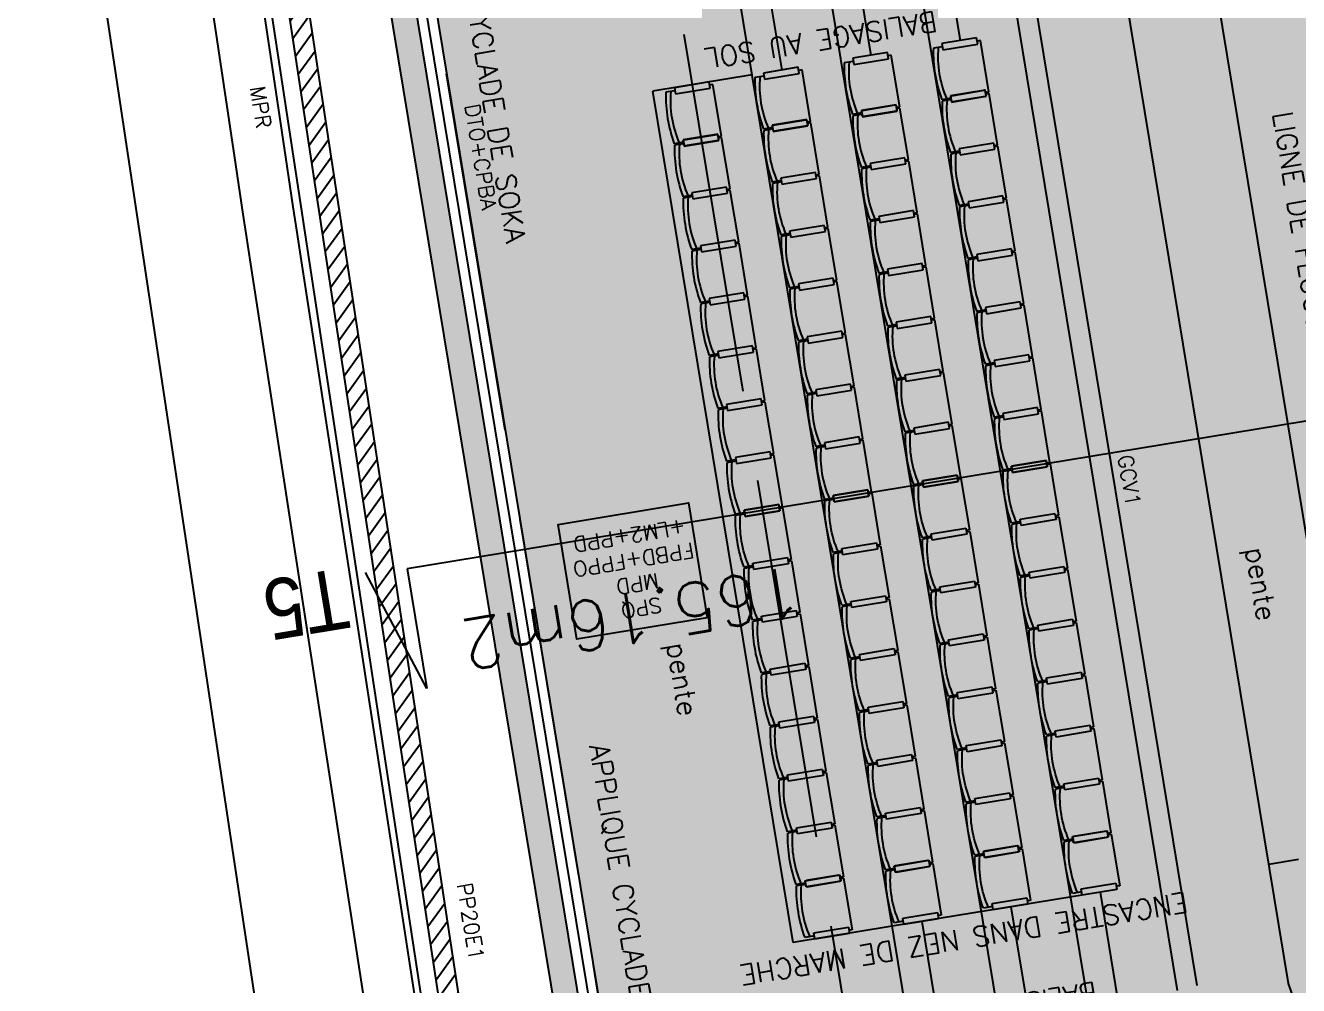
# Model space of a CAD drawing. Header units: millimetres. Extents: x 33240 to 33395, y 51607 to 51720.
# Drawn here: x 33252.84 to 33265.52, y 51642.98 to 51652.54 of the extents above; entities that cross this region are included whole.
import ezdxf
from ezdxf.enums import TextEntityAlignment as Align

# ---------------------------------------------------------------- set-up
doc = ezdxf.new("R2010")
doc.units = ezdxf.units.MM
doc.header["$LTSCALE"] = 0.3
doc.header["$MEASUREMENT"] = 0
doc.linetypes.add('ACAD_ISO02W100', pattern=[15, 12, -3])
doc.layers.get('0').update_dxf_attribs({"linetype": 'CONTINUOUS'})
for name, color, linetype in [('02-MURS-MACONNERIE', 241, 'CONTINUOUS'), ('02-MURS-PORTEUR', 1, 'CONTINUOUS'), ('04-CLOISONS', 2, 'CONTINUOUS'), ('04-PLAFOND-LIMITE', 231, 'CONTINUOUS'), ('07-REVT-SOL', 8, 'CONTINUOUS'), ('07-REVT.PIERRE', 21, 'CONTINUOUS'), ('08-EQUI-MEUBLE', 8, 'CONTINUOUS'), ('10-ANN-HSP', 192, 'CONTINUOUS'), ('10-ANN-REPCOUPE', 1, 'CONTINUOUS'), ('10-ANN-SURF', 62, 'CONTINUOUS'), ('10-ANN-TEXTE', 3, 'CONTINUOUS'), ('11-RES-ELECTRICITE', 71, 'CONTINUOUS'), ('13-VOIE', 31, 'CONTINUOUS'), ('14-HACH-MACONNERIE', 4, 'CONTINUOUS'), ('14-HACH-MURS', 253, 'CONTINUOUS')]:
    doc.layers.add(name, color=color, linetype=linetype)
doc.styles.add('ANN', font='romans.shx')
doc.styles.add('HSP', font='romans.shx')
doc.styles.add('REPCOUP', font='ARIAL.TTF', dxfattribs={"width": 0.85, "height": 0.6})
doc.styles.add('SURF', font='romans.shx', dxfattribs={"height": 0.5})

# ---------------------------------------------------------------- blocks, each defined once
blk = doc.blocks.new('AD')
for p, q in [((28, 38.3), (22, 38.3)), ((22, 38.3), (22, 3.3)), ((28, 3.3), (28, 38.3)), ((22, 3.3), (28, 3.3))]:
    blk.add_line(p, q)
blk = doc.blocks.new('AG')
blk.add_lwpolyline([(-28, 4.3), (-28, 37.3, -0.414214), (-27, 38.3), (-23, 38.3, -0.414214), (-22, 37.3), (-22, 4.3, -0.414214), (-23, 3.3), (-27, 3.3, -0.414214)], format="xyb", close=True)

msp = doc.modelspace()

# ---------------------------------------------------------------- hatches: boundary and pattern name
at = {"layer": '07-REVT-SOL'}
h = msp.add_hatch(dxfattribs=at)
h.set_pattern_fill('CROSS', color=30, style=0)
h.set_pattern_definition([(189.35057367, (57785.36794, 108093.90987), (-0.2060594638, -0.2872968802), [0.125, -0.375]), (279.35057367, (57785.29612, 108093.96139), (0.2872968802, -0.2060594638), [0.125, -0.375])])
h.paths.add_polyline_path([(33262.3949, 51635.5128), (33271.9167, 51637.0807), (33277.7876, 51638.0474), (33274.4256, 51658.4653), (33256.4681, 51655.5084), (33259.4646, 51637.3106), (33262.0294, 51637.7329)])
at = {"layer": '14-HACH-MACONNERIE', "ltscale": 10}
h = msp.add_hatch(dxfattribs=at)
h.set_pattern_fill('ANSI31', color=256, style=0)
h.set_pattern_definition([(234.35057367, (57785.36794, 108093.83487), (0.1015747861, -0.07285302208), [])])
h.paths.add_polyline_path([(33257.6898, 51638.0419), (33257.8567, 51638.2746), (33254.8905, 51657.7823), (33254.6932, 51657.7498)])
at = {"layer": '14-HACH-MURS', "ltscale": 10}
h = msp.add_hatch(color=256, dxfattribs=at)
h.paths.add_polyline_path([(33277.7584, 51638.2252), (33277.9557, 51638.2577), (33278.0662, 51637.5865), (33259.4674, 51634.524), (33255.6179, 51657.9021), (33254.5254, 51657.7222), (33254.3037, 51659.1807), (33254.568, 51659.2382), (33254.7618, 51657.9638), (33262.1964, 51659.188), (33261.9307, 51660.8017), (33262.2244, 51660.8641), (33262.5249, 51659.0394), (33260.6988, 51658.7387), (33260.715, 51658.6401), (33260.5177, 51658.6076), (33260.5014, 51658.7062), (33255.8645, 51657.9427), (33256.1716, 51656.0781), (33256.5482, 51656.1401), (33256.6311, 51655.6366), (33256.2545, 51655.5746), (33259.6491, 51634.9593), (33277.8039, 51637.9487)])
h.paths.add_polyline_path([(33277.7087, 51639.7575), (33277.5114, 51639.725), (33274.4093, 51658.564), (33258.1309, 51655.8835), (33258.048, 51656.387), (33260.8085, 51656.8416), (33260.7646, 51657.1078), (33260.962, 51657.1403), (33261.0058, 51656.8741), (33274.6242, 51659.1165), (33274.6909, 51658.7117), (33274.5904, 51658.6952)], flags=17)
h.paths.add_polyline_path([(33277.7285, 51639.7608), (33280.9304, 51640.288), (33280.8979, 51640.4851), (33277.696, 51639.9579)])

# ---------------------------------------------------------------- linework, layer by layer
at = {"layer": '02-MURS-MACONNERIE'}
for p, q in [((33257.8567, 51638.2746), (33254.8905, 51657.7823)), ((33257.6898, 51638.0419), (33254.6932, 51657.7498))]:
    msp.add_line(p, q, dxfattribs=at)
at = {"layer": '02-MURS-PORTEUR'}
for p, q in [((33255.6179, 51657.9021), (33259.4674, 51634.524)), ((33256.2545, 51655.5746), (33259.6491, 51634.9593))]:
    msp.add_line(p, q, dxfattribs=at)
at = {"layer": '02-MURS-PORTEUR', "color": 4}
for p, q in [((33266.3067, 51643.1462), (33264.5194, 51654.0001)), ((33265.4186, 51643), (33263.6314, 51653.8538)), ((33263.4452, 51642.6751), (33261.658, 51653.5289)), ((33261.954, 51653.5776), (33262.1492, 51652.3919)), ((33264.3156, 51642.9284), (33262.5636, 51653.568)), ((33264.5101, 51642.9781), (33262.7638, 51653.5833)), ((33262.5571, 51642.5288), (33260.7699, 51653.3827)), ((33261.0659, 51653.4314), (33261.2612, 51652.2457)), ((33261.6691, 51642.3826), (33259.8819, 51653.2364)), ((33260.1779, 51653.2852), (33260.3731, 51652.0995)), ((33260.0771, 51652.0508), (33259.0904, 51651.8883)), ((33260.4872, 51643.4058), (33259.0904, 51651.8883)), ((33265.5194, 51644.2344), (33265.2234, 51644.1857)), ((33263.546, 51643.9095), (33261.4739, 51643.5683)), ((33263.7412, 51642.7238), (33263.546, 51643.9095)), ((33262.8532, 51642.5776), (33262.6579, 51643.7633)), ((33261.9651, 51642.4313), (33261.7699, 51643.617)), ((33261.4739, 51643.5683), (33260.4872, 51643.4058)), ((33266.4941, 51639.9376), (33265.4186, 51643))]:
    msp.add_line(p, q, dxfattribs=at)
at = {"layer": '04-CLOISONS'}
for p, q in [((33256.3532, 51655.5908), (33259.3822, 51637.1957)), ((33256.4762, 51655.4591), (33259.4646, 51637.3106))]:
    msp.add_line(p, q, dxfattribs=at)
at = {"layer": '04-PLAFOND-LIMITE', "linetype": 'ACAD_ISO02W100'}
msp.add_line((33261.4502, 51640.0192), (33258.8355, 51655.8982), dxfattribs=at)
msp.add_lwpolyline([(33277.0403, 51642.5863), (33259.0828, 51639.6294), (33256.4681, 51655.5084), (33274.4256, 51658.4653)], close=True, dxfattribs=at)
at = {"layer": '07-REVT.PIERRE'}
msp.add_line((33257.548, 51637.8441), (33254.3037, 51659.1807), dxfattribs=at)
at = {"layer": '08-EQUI-MEUBLE'}
for p, q in [((33261.9734, 51652.3314), (33261.8827, 51652.3164)), ((33262.3516, 51652.3937), (33262.3188, 51652.3883)), ((33262.4361, 51651.8806), (33262.3516, 51652.3937)), ((33261.4636, 51652.2474), (33261.4307, 51652.242)), ((33261.5481, 51651.7343), (33261.4636, 51652.2474)), ((33260.5755, 51652.1012), (33260.5427, 51652.0958)), ((33260.66, 51651.5881), (33260.5755, 51652.1012)), ((33261.0854, 51652.1852), (33260.9947, 51652.1702)), ((33259.6875, 51651.955), (33259.6547, 51651.9496)), ((33259.772, 51651.4419), (33259.6875, 51651.955)), ((33260.1974, 51652.0389), (33260.1066, 51652.024)), ((33259.3093, 51651.8927), (33259.2186, 51651.8778)), ((33262.0579, 51651.8183), (33261.9672, 51651.8034)), ((33262.4033, 51651.8752), (33262.4361, 51651.8806)), ((33262.4384, 51651.8665), (33262.4056, 51651.8611)), ((33262.5229, 51651.3534), (33262.4384, 51651.8665)), ((33261.5152, 51651.7289), (33261.5481, 51651.7343)), ((33261.5504, 51651.7202), (33261.5175, 51651.7148)), ((33261.6349, 51651.2072), (33261.5504, 51651.7202)), ((33262.0602, 51651.8042), (33261.9695, 51651.7893)), ((33260.6272, 51651.5827), (33260.66, 51651.5881)), ((33260.6624, 51651.574), (33260.6295, 51651.5686)), ((33260.7468, 51651.0609), (33260.6624, 51651.574)), ((33261.1699, 51651.6721), (33261.0791, 51651.6571)), ((33261.1722, 51651.658), (33261.0815, 51651.643)), ((33259.7391, 51651.4365), (33259.772, 51651.4419)), ((33260.2818, 51651.5258), (33260.1911, 51651.5109)), ((33260.2842, 51651.5117), (33260.1934, 51651.4968)), ((33259.3938, 51651.3796), (33259.3031, 51651.3647)), ((33259.3961, 51651.3655), (33259.3054, 51651.3506)), ((33259.7743, 51651.4278), (33259.7415, 51651.4224)), ((33259.8588, 51650.9147), (33259.7743, 51651.4278)), ((33262.4901, 51651.348), (33262.5229, 51651.3534)), ((33262.5252, 51651.3393), (33262.4924, 51651.3339)), ((33262.6097, 51650.8262), (33262.5252, 51651.3393)), ((33261.602, 51651.2017), (33261.6349, 51651.2072)), ((33261.6372, 51651.1931), (33261.6044, 51651.1876)), ((33261.7217, 51650.68), (33261.6372, 51651.1931)), ((33262.1447, 51651.2911), (33262.054, 51651.2762)), ((33262.147, 51651.277), (33262.0563, 51651.2621)), ((33260.714, 51651.0555), (33260.7468, 51651.0609)), ((33261.2567, 51651.1449), (33261.166, 51651.1299)), ((33261.259, 51651.1308), (33261.1683, 51651.1158)), ((33260.3686, 51650.9987), (33260.2779, 51650.9837)), ((33260.371, 51650.9846), (33260.2802, 51650.9696)), ((33260.7492, 51651.0468), (33260.7163, 51651.0414)), ((33260.8337, 51650.5337), (33260.7492, 51651.0468)), ((33259.4806, 51650.8524), (33259.3899, 51650.8375)), ((33259.4829, 51650.8383), (33259.3922, 51650.8234)), ((33259.826, 51650.9093), (33259.8588, 51650.9147)), ((33259.8611, 51650.9006), (33259.8283, 51650.8952)), ((33259.9456, 51650.3875), (33259.8611, 51650.9006)), ((33262.5769, 51650.8208), (33262.6097, 51650.8262)), ((33262.6121, 51650.8121), (33262.5792, 51650.8067)), ((33262.6965, 51650.299), (33262.6121, 51650.8121)), ((33261.6888, 51650.6746), (33261.7217, 51650.68)), ((33262.2315, 51650.7639), (33262.1408, 51650.749)), ((33262.2339, 51650.7498), (33262.1431, 51650.7349)), ((33261.3435, 51650.6177), (33261.2528, 51650.6028)), ((33261.3458, 51650.6036), (33261.2551, 51650.5887)), ((33261.724, 51650.6659), (33261.6912, 51650.6605)), ((33261.8085, 51650.1528), (33261.724, 51650.6659)), ((33260.4555, 51650.4715), (33260.3647, 51650.4565)), ((33260.4578, 51650.4574), (33260.367, 51650.4424)), ((33260.8008, 51650.5283), (33260.8337, 51650.5337)), ((33260.836, 51650.5196), (33260.8031, 51650.5142)), ((33260.9205, 51650.0066), (33260.836, 51650.5196)), ((33259.5674, 51650.3252), (33259.4767, 51650.3103)), ((33259.5697, 51650.3111), (33259.479, 51650.2962)), ((33259.9128, 51650.3821), (33259.9456, 51650.3875)), ((33259.9479, 51650.3734), (33259.9151, 51650.368)), ((33260.0324, 51649.8603), (33259.9479, 51650.3734)), ((33262.6637, 51650.2936), (33262.6965, 51650.299)), ((33262.3183, 51650.2367), (33262.2276, 51650.2218)), ((33262.3207, 51650.2226), (33262.2299, 51650.2077)), ((33262.6989, 51650.2849), (33262.666, 51650.2795)), ((33262.7834, 51649.7718), (33262.6989, 51650.2849)), ((33261.4303, 51650.0905), (33261.3396, 51650.0756)), ((33261.4326, 51650.0764), (33261.3419, 51650.0615)), ((33261.7757, 51650.1474), (33261.8085, 51650.1528)), ((33261.8108, 51650.1387), (33261.778, 51650.1333)), ((33261.8953, 51649.6256), (33261.8108, 51650.1387)), ((33260.5423, 51649.9443), (33260.4515, 51649.9293)), ((33260.5446, 51649.9302), (33260.4539, 51649.9152)), ((33260.8876, 51650.0011), (33260.9205, 51650.0066)), ((33260.9228, 51649.9925), (33260.8899, 51649.987)), ((33261.0073, 51649.4794), (33260.9228, 51649.9925)), ((33259.6542, 51649.7981), (33259.5635, 51649.7831)), ((33259.6565, 51649.784), (33259.5658, 51649.769)), ((33259.9996, 51649.8549), (33260.0324, 51649.8603)), ((33260.0347, 51649.8462), (33260.0019, 51649.8408)), ((33260.1192, 51649.3331), (33260.0347, 51649.8462)), ((33262.4052, 51649.7095), (33262.3144, 51649.6946)), ((33262.4075, 51649.6955), (33262.3167, 51649.6805)), ((33262.7505, 51649.7664), (33262.7834, 51649.7718)), ((33262.7857, 51649.7577), (33262.7528, 51649.7523)), ((33262.8702, 51649.2446), (33262.7857, 51649.7577)), ((33261.5171, 51649.5633), (33261.4264, 51649.5484)), ((33261.5194, 51649.5492), (33261.4287, 51649.5343)), ((33261.8625, 51649.6202), (33261.8953, 51649.6256)), ((33261.8976, 51649.6115), (33261.8648, 51649.6061)), ((33261.9821, 51649.0984), (33261.8976, 51649.6115)), ((33260.6291, 51649.4171), (33260.5383, 51649.4022)), ((33260.9744, 51649.474), (33261.0073, 51649.4794)), ((33261.0096, 51649.4653), (33260.9767, 51649.4599)), ((33261.0941, 51648.9522), (33261.0096, 51649.4653)), ((33260.0864, 51649.3277), (33260.1192, 51649.3331)), ((33260.1215, 51649.319), (33260.0887, 51649.3136)), ((33260.206, 51648.806), (33260.1215, 51649.319)), ((33260.6314, 51649.403), (33260.5407, 51649.3881)), ((33259.741, 51649.2709), (33259.6503, 51649.2559)), ((33259.7433, 51649.2568), (33259.6526, 51649.2418)), ((33262.492, 51649.1824), (33262.4012, 51649.1674)), ((33262.4943, 51649.1683), (33262.4036, 51649.1533)), ((33262.8373, 51649.2392), (33262.8702, 51649.2446)), ((33262.8725, 51649.2305), (33262.8396, 51649.2251)), ((33262.957, 51648.7174), (33262.8725, 51649.2305)), ((33261.6039, 51649.0361), (33261.5132, 51649.0212)), ((33261.9493, 51649.093), (33261.9821, 51649.0984)), ((33261.9844, 51649.0843), (33261.9516, 51649.0789)), ((33262.0689, 51648.5712), (33261.9844, 51649.0843)), ((33261.0612, 51648.9468), (33261.0941, 51648.9522)), ((33261.0964, 51648.9381), (33261.0635, 51648.9327)), ((33261.1809, 51648.425), (33261.0964, 51648.9381)), ((33261.6062, 51649.022), (33261.5155, 51649.0071)), ((33260.1732, 51648.8005), (33260.206, 51648.806)), ((33260.2084, 51648.7919), (33260.1755, 51648.7864)), ((33260.2928, 51648.2788), (33260.2084, 51648.7919)), ((33260.7159, 51648.8899), (33260.6251, 51648.875)), ((33260.7182, 51648.8758), (33260.6275, 51648.8609)), ((33259.8278, 51648.7437), (33259.7371, 51648.7287)), ((33259.8302, 51648.7296), (33259.7394, 51648.7146)), ((33262.5788, 51648.6552), (33262.488, 51648.6402)), ((33262.9241, 51648.712), (33262.957, 51648.7174)), ((33262.9593, 51648.7034), (33262.9264, 51648.6979)), ((33263.0438, 51648.1903), (33262.9593, 51648.7034)), ((33262.0361, 51648.5658), (33262.0689, 51648.5712)), ((33262.0712, 51648.5571), (33262.0384, 51648.5517)), ((33262.1557, 51648.044), (33262.0712, 51648.5571)), ((33262.5811, 51648.6411), (33262.4904, 51648.6261)), ((33261.148, 51648.4196), (33261.1809, 51648.425)), ((33261.1832, 51648.4109), (33261.1504, 51648.4055)), ((33261.2677, 51647.8978), (33261.1832, 51648.4109)), ((33261.6907, 51648.5089), (33261.6, 51648.494)), ((33261.693, 51648.4949), (33261.6023, 51648.4799)), ((33260.26, 51648.2734), (33260.2928, 51648.2788)), ((33260.2952, 51648.2647), (33260.2623, 51648.2593)), ((33260.3797, 51647.7516), (33260.2952, 51648.2647)), ((33260.8027, 51648.3627), (33260.712, 51648.3478)), ((33260.805, 51648.3486), (33260.7143, 51648.3337)), ((33259.9146, 51648.2165), (33259.8239, 51648.2016)), ((33259.917, 51648.2024), (33259.8262, 51648.1875)), ((33263.0109, 51648.1849), (33263.0438, 51648.1903)), ((33263.0132, 51648.1708), (33263.0461, 51648.1762)), ((33263.0461, 51648.1762), (33263.1306, 51647.6631)), ((33262.1229, 51648.0386), (33262.1557, 51648.044)), ((33262.1252, 51648.0245), (33262.1581, 51648.0299)), ((33262.1581, 51648.0299), (33262.2425, 51647.5168)), ((33262.6656, 51648.128), (33262.5748, 51648.113)), ((33262.6679, 51648.1139), (33262.5772, 51648.099)), ((33261.2348, 51647.8924), (33261.2677, 51647.8978)), ((33261.2372, 51647.8783), (33261.27, 51647.8837)), ((33261.27, 51647.8837), (33261.3545, 51647.3706)), ((33261.7775, 51647.9818), (33261.6868, 51647.9668)), ((33261.7799, 51647.9677), (33261.6891, 51647.9527)), ((33260.8895, 51647.8355), (33260.7988, 51647.8206)), ((33260.8918, 51647.8214), (33260.8011, 51647.8065)), ((33260.0015, 51647.6893), (33259.9107, 51647.6744)), ((33260.0038, 51647.6752), (33259.913, 51647.6603)), ((33260.3468, 51647.7462), (33260.3797, 51647.7516)), ((33260.3491, 51647.7321), (33260.382, 51647.7375)), ((33260.382, 51647.7375), (33260.4665, 51647.2244)), ((33263.1306, 51647.6631), (33263.0977, 51647.6577)), ((33263.1001, 51647.6436), (33263.1329, 51647.649)), ((33263.1329, 51647.649), (33263.2174, 51647.1359)), ((33262.2425, 51647.5168), (33262.2097, 51647.5114)), ((33262.212, 51647.4973), (33262.2449, 51647.5028)), ((33262.2449, 51647.5028), (33262.3294, 51646.9897)), ((33262.7524, 51647.6008), (33262.6617, 51647.5859)), ((33262.7547, 51647.5867), (33262.664, 51647.5718)), ((33261.8643, 51647.4546), (33261.7736, 51647.4396)), ((33261.8667, 51647.4405), (33261.7759, 51647.4255)), ((33260.9763, 51647.3083), (33260.8856, 51647.2934)), ((33260.9786, 51647.2943), (33260.8879, 51647.2793)), ((33261.3545, 51647.3706), (33261.3217, 51647.3652)), ((33261.324, 51647.3511), (33261.3568, 51647.3565)), ((33261.3568, 51647.3565), (33261.4413, 51646.8434)), ((33260.0883, 51647.1621), (33259.9975, 51647.1472)), ((33260.0906, 51647.148), (33259.9998, 51647.1331)), ((33260.4665, 51647.2244), (33260.4336, 51647.219)), ((33260.4359, 51647.2049), (33260.4688, 51647.2103)), ((33260.4688, 51647.2103), (33260.5533, 51646.6972)), ((33263.2174, 51647.1359), (33263.1845, 51647.1305)), ((33263.1869, 51647.1164), (33263.2197, 51647.1218)), ((33263.2197, 51647.1218), (33263.3042, 51646.6087)), ((33262.8392, 51647.0736), (33262.7485, 51647.0587)), ((33262.8415, 51647.0595), (33262.7508, 51647.0446)), ((33261.9512, 51646.9274), (33261.8604, 51646.9124)), ((33261.9535, 51646.9133), (33261.8627, 51646.8984)), ((33262.3294, 51646.9897), (33262.2965, 51646.9843)), ((33262.2988, 51646.9702), (33262.3317, 51646.9756)), ((33262.3317, 51646.9756), (33262.4162, 51646.4625)), ((33261.0631, 51646.7812), (33260.9724, 51646.7662)), ((33261.0654, 51646.7671), (33260.9747, 51646.7521)), ((33261.4413, 51646.8434), (33261.4085, 51646.838)), ((33261.4108, 51646.8239), (33261.4436, 51646.8293)), ((33261.4436, 51646.8293), (33261.5281, 51646.3162)), ((33260.1751, 51646.6349), (33260.0843, 51646.62)), ((33260.1774, 51646.6208), (33260.0867, 51646.6059)), ((33260.5533, 51646.6972), (33260.5204, 51646.6918)), ((33260.5227, 51646.6777), (33260.5556, 51646.6831)), ((33260.5556, 51646.6831), (33260.6401, 51646.17)), ((33262.926, 51646.5464), (33262.8353, 51646.5315)), ((33262.9283, 51646.5323), (33262.8376, 51646.5174)), ((33263.3042, 51646.6087), (33263.2713, 51646.6033)), ((33263.2737, 51646.5892), (33263.3065, 51646.5946)), ((33263.3065, 51646.5946), (33263.391, 51646.0815)), ((33262.038, 51646.4002), (33261.9472, 51646.3853)), ((33262.0403, 51646.3861), (33261.9495, 51646.3712)), ((33262.4162, 51646.4625), (33262.3833, 51646.4571)), ((33262.3856, 51646.443), (33262.4185, 51646.4484)), ((33262.4185, 51646.4484), (33262.503, 51645.9353)), ((33261.1499, 51646.254), (33261.0592, 51646.239)), ((33261.1522, 51646.2399), (33261.0615, 51646.2249)), ((33261.5281, 51646.3162), (33261.4953, 51646.3108)), ((33261.4976, 51646.2967), (33261.5304, 51646.3022)), ((33261.5304, 51646.3022), (33261.6149, 51645.7891)), ((33260.2619, 51646.1077), (33260.1711, 51646.0928)), ((33260.6401, 51646.17), (33260.6072, 51646.1646)), ((33260.6095, 51646.1505), (33260.6424, 51646.1559)), ((33260.6424, 51646.1559), (33260.7269, 51645.6428)), ((33260.2642, 51646.0937), (33260.1735, 51646.0787)), ((33263.0128, 51646.0192), (33262.9221, 51646.0043)), ((33263.0151, 51646.0051), (33262.9244, 51645.9902)), ((33263.391, 51646.0815), (33263.3582, 51646.0761)), ((33263.3605, 51646.062), (33263.3933, 51646.0674)), ((33263.3933, 51646.0674), (33263.4778, 51645.5543)), ((33262.1248, 51645.873), (33262.034, 51645.8581)), ((33262.1271, 51645.8589), (33262.0364, 51645.844)), ((33262.503, 51645.9353), (33262.4701, 51645.9299)), ((33262.4724, 51645.9158), (33262.5053, 51645.9212)), ((33262.5053, 51645.9212), (33262.5898, 51645.4081)), ((33261.6149, 51645.7891), (33261.5821, 51645.7837)), ((33261.5844, 51645.7696), (33261.6172, 51645.775)), ((33261.6172, 51645.775), (33261.7017, 51645.2619)), ((33260.7269, 51645.6428), (33260.694, 51645.6374)), ((33260.6964, 51645.6233), (33260.7292, 51645.6287)), ((33260.7292, 51645.6287), (33260.8137, 51645.1156)), ((33261.2367, 51645.7268), (33261.146, 51645.7118)), ((33261.239, 51645.7127), (33261.1483, 51645.6978)), ((33260.3487, 51645.5806), (33260.258, 51645.5656)), ((33260.351, 51645.5665), (33260.2603, 51645.5515)), ((33263.0996, 51645.4921), (33263.0089, 51645.4771)), ((33263.1019, 51645.478), (33263.0112, 51645.463)), ((33263.4778, 51645.5543), (33263.445, 51645.5489)), ((33263.4473, 51645.5348), (33263.4801, 51645.5402)), ((33263.4801, 51645.5402), (33263.5646, 51645.0271)), ((33262.5898, 51645.4081), (33262.5569, 51645.4027)), ((33262.5592, 51645.3886), (33262.5921, 51645.394)), ((33262.5921, 51645.394), (33262.6766, 51644.8809)), ((33261.7017, 51645.2619), (33261.6689, 51645.2565)), ((33261.6712, 51645.2424), (33261.7041, 51645.2478)), ((33261.7041, 51645.2478), (33261.7885, 51644.7347)), ((33262.2116, 51645.3458), (33262.1208, 51645.3309)), ((33262.2139, 51645.3317), (33262.1232, 51645.3168)), ((33260.8137, 51645.1156), (33260.7808, 51645.1102)), ((33260.7832, 51645.0961), (33260.816, 51645.1016)), ((33260.816, 51645.1016), (33260.9005, 51644.5885)), ((33261.3235, 51645.1996), (33261.2328, 51645.1847)), ((33261.3259, 51645.1855), (33261.2351, 51645.1706)), ((33260.4355, 51645.0534), (33260.3448, 51645.0384)), ((33260.4378, 51645.0393), (33260.3471, 51645.0243)), ((33263.5646, 51645.0271), (33263.5318, 51645.0217)), ((33263.5341, 51645.0076), (33263.5669, 51645.013)), ((33263.5669, 51645.013), (33263.6514, 51644.5)), ((33262.6766, 51644.8809), (33262.6437, 51644.8755)), ((33262.6461, 51644.8614), (33262.6789, 51644.8668)), ((33262.6789, 51644.8668), (33262.7634, 51644.3537)), ((33263.1864, 51644.9649), (33263.0957, 51644.9499)), ((33263.1887, 51644.9508), (33263.098, 51644.9358)), ((33261.7885, 51644.7347), (33261.7557, 51644.7293)), ((33261.758, 51644.7152), (33261.7909, 51644.7206)), ((33261.7909, 51644.7206), (33261.8753, 51644.2075)), ((33262.2984, 51644.8186), (33262.2077, 51644.8037)), ((33262.3007, 51644.8045), (33262.21, 51644.7896)), ((33260.9005, 51644.5885), (33260.8676, 51644.5831)), ((33261.4103, 51644.6724), (33261.3196, 51644.6575)), ((33261.4127, 51644.6583), (33261.3219, 51644.6434)), ((33260.5223, 51644.5262), (33260.4316, 51644.5112)), ((33260.5246, 51644.5121), (33260.4339, 51644.4972)), ((33260.87, 51644.569), (33260.9028, 51644.5744)), ((33260.9028, 51644.5744), (33260.9873, 51644.0613)), ((33263.6514, 51644.5), (33263.6186, 51644.4945)), ((33263.6209, 51644.4805), (33263.6538, 51644.4859)), ((33263.6538, 51644.4859), (33263.7382, 51643.9728)), ((33262.7634, 51644.3537), (33262.7305, 51644.3483)), ((33262.7329, 51644.3342), (33262.7657, 51644.3396)), ((33262.7657, 51644.3396), (33262.8502, 51643.8265)), ((33263.2732, 51644.4377), (33263.1825, 51644.4227)), ((33263.2756, 51644.4236), (33263.1848, 51644.4086)), ((33261.8753, 51644.2075), (33261.8425, 51644.2021)), ((33262.3852, 51644.2915), (33262.2945, 51644.2765)), ((33262.3875, 51644.2774), (33262.2968, 51644.2624)), ((33261.4971, 51644.1452), (33261.4064, 51644.1303)), ((33261.4995, 51644.1311), (33261.4087, 51644.1162)), ((33261.8448, 51644.188), (33261.8777, 51644.1934)), ((33261.8777, 51644.1934), (33261.9622, 51643.6803)), ((33260.6091, 51643.999), (33260.5184, 51643.9841)), ((33260.6114, 51643.9849), (33260.5207, 51643.97)), ((33260.9873, 51644.0613), (33260.9545, 51644.0559)), ((33260.9568, 51644.0418), (33260.9896, 51644.0472)), ((33260.9896, 51644.0472), (33261.0741, 51643.5341)), ((33263.7382, 51643.9728), (33263.7054, 51643.9674)), ((33262.8502, 51643.8265), (33262.8173, 51643.8211)), ((33263.36, 51643.9105), (33263.2693, 51643.8956)), ((33262.472, 51643.7643), (33262.3813, 51643.7493)), ((33261.584, 51643.618), (33261.4932, 51643.6031)), ((33261.9622, 51643.6803), (33261.9293, 51643.6749)), ((33260.6959, 51643.4718), (33260.6052, 51643.4569)), ((33261.0741, 51643.5341), (33261.0413, 51643.5287))]:
    msp.add_line(p, q, dxfattribs=at)
for centre, major_axis, start_param, end_param in [((33262.9117, 51652.2224), (-0.166, 1.0081), 1.3134726, 1.82812), ((33263.1583, 51652.263), (-0.2154, 1.3081), 1.3734008, 1.7681919), ((33262.2703, 51652.1168), (-0.2154, 1.3081), 1.3734008, 1.7681919), ((33262.0236, 51652.0761), (-0.166, 1.0081), 1.3134726, 1.82812), ((33261.3823, 51651.9705), (-0.2154, 1.3081), 1.3734008, 1.7681919), ((33261.1356, 51651.9299), (-0.166, 1.0081), 1.3134726, 1.82812), ((33260.4942, 51651.8243), (-0.2154, 1.3081), 1.3734008, 1.7681919), ((33260.2475, 51651.7837), (-0.166, 1.0081), 1.3134726, 1.82812), ((33263.2451, 51651.7358), (-0.2154, 1.3081), 1.3734008, 1.7681919), ((33262.9985, 51651.6952), (-0.166, 1.0081), 1.3134726, 1.82812), ((33262.3571, 51651.5896), (-0.2154, 1.3081), 1.3734008, 1.7681919), ((33262.1104, 51651.549), (-0.166, 1.0081), 1.3134726, 1.82812), ((33261.4691, 51651.4434), (-0.2154, 1.3081), 1.3734008, 1.7681919), ((33261.2224, 51651.4027), (-0.166, 1.0081), 1.3134726, 1.82812), ((33260.581, 51651.2971), (-0.2154, 1.3081), 1.3734008, 1.7681919), ((33260.3343, 51651.2565), (-0.166, 1.0081), 1.3134726, 1.82812), ((33263.332, 51651.2086), (-0.2154, 1.3081), 1.3734008, 1.7681919), ((33263.0853, 51651.168), (-0.166, 1.0081), 1.3134726, 1.82812), ((33262.4439, 51651.0624), (-0.2154, 1.3081), 1.3734008, 1.7681919), ((33262.1972, 51651.0218), (-0.166, 1.0081), 1.3134726, 1.82812), ((33261.5559, 51650.9162), (-0.2154, 1.3081), 1.3734008, 1.7681919), ((33261.3092, 51650.8755), (-0.166, 1.0081), 1.3134726, 1.82812), ((33260.6678, 51650.7699), (-0.2154, 1.3081), 1.3734008, 1.7681919), ((33260.4212, 51650.7293), (-0.166, 1.0081), 1.3134726, 1.82812), ((33263.4188, 51650.6814), (-0.2154, 1.3081), 1.3734008, 1.7681919), ((33263.1721, 51650.6408), (-0.166, 1.0081), 1.3134726, 1.82812), ((33262.5307, 51650.5352), (-0.2154, 1.3081), 1.3734008, 1.7681919), ((33262.284, 51650.4946), (-0.166, 1.0081), 1.3134726, 1.82812), ((33261.6427, 51650.389), (-0.2154, 1.3081), 1.3734008, 1.7681919), ((33261.396, 51650.3484), (-0.166, 1.0081), 1.3134726, 1.82812), ((33260.7546, 51650.2428), (-0.2154, 1.3081), 1.3734008, 1.7681919), ((33260.508, 51650.2021), (-0.166, 1.0081), 1.3134726, 1.82812), ((33263.5056, 51650.1542), (-0.2154, 1.3081), 1.3734008, 1.7681919), ((33263.2589, 51650.1136), (-0.166, 1.0081), 1.3134726, 1.82812), ((33262.6175, 51650.008), (-0.2154, 1.3081), 1.3734008, 1.7681919), ((33262.3708, 51649.9674), (-0.166, 1.0081), 1.3134726, 1.82812), ((33261.7295, 51649.8618), (-0.2154, 1.3081), 1.3734008, 1.7681919), ((33261.4828, 51649.8212), (-0.166, 1.0081), 1.3134726, 1.82812), ((33260.8414, 51649.7156), (-0.2154, 1.3081), 1.3734008, 1.7681919), ((33260.5948, 51649.6749), (-0.166, 1.0081), 1.3134726, 1.82812), ((33263.5924, 51649.6271), (-0.2154, 1.3081), 1.3734008, 1.7681919), ((33263.3457, 51649.5864), (-0.166, 1.0081), 1.3134726, 1.82812), ((33262.7043, 51649.4808), (-0.2154, 1.3081), 1.3734008, 1.7681919), ((33262.4577, 51649.4402), (-0.166, 1.0081), 1.3134726, 1.82812), ((33261.8163, 51649.3346), (-0.2154, 1.3081), 1.3734008, 1.7681919), ((33261.5696, 51649.294), (-0.166, 1.0081), 1.3134726, 1.82812), ((33260.9283, 51649.1884), (-0.2154, 1.3081), 1.3734008, 1.7681919), ((33260.6816, 51649.1478), (-0.166, 1.0081), 1.3134726, 1.82812), ((33263.6792, 51649.0999), (-0.2154, 1.3081), 1.3734008, 1.7681919), ((33263.4325, 51649.0593), (-0.166, 1.0081), 1.3134726, 1.82812), ((33262.7911, 51648.9536), (-0.2154, 1.3081), 1.3734008, 1.7681919), ((33262.5445, 51648.913), (-0.166, 1.0081), 1.3134726, 1.82812), ((33261.9031, 51648.8074), (-0.2154, 1.3081), 1.3734008, 1.7681919), ((33261.6564, 51648.7668), (-0.166, 1.0081), 1.3134726, 1.82812), ((33261.0151, 51648.6612), (-0.2154, 1.3081), 1.3734008, 1.7681919), ((33260.7684, 51648.6206), (-0.166, 1.0081), 1.3134726, 1.82812), ((33263.766, 51648.5727), (-0.2154, 1.3081), 1.3734008, 1.7681919), ((33263.5193, 51648.5321), (-0.166, 1.0081), 1.3134726, 1.82812), ((33262.878, 51648.4265), (-0.2154, 1.3081), 1.3734008, 1.7681919), ((33262.6313, 51648.3858), (-0.166, 1.0081), 1.3134726, 1.82812), ((33261.9899, 51648.2802), (-0.2154, 1.3081), 1.3734008, 1.7681919), ((33261.7432, 51648.2396), (-0.166, 1.0081), 1.3134726, 1.82812), ((33261.1019, 51648.134), (-0.2154, 1.3081), 1.3734008, 1.7681919), ((33260.8552, 51648.0934), (-0.166, 1.0081), 1.3134726, 1.82812)]:
    msp.add_ellipse(centre, major_axis=major_axis, ratio=0.9615385, start_param=start_param, end_param=end_param, dxfattribs=at)
at = {"layer": '08-EQUI-MEUBLE', "extrusion": (0, 0, -1)}
for centre, major_axis, start_param, end_param in [((33263.8528, 51648.0455), (0.2154, -1.3081), 1.3734008, 1.7681919), ((33263.6061, 51648.0049), (0.166, -1.0081), 1.3134726, 1.82812), ((33262.9648, 51647.8993), (0.2154, -1.3081), 1.3734008, 1.7681919), ((33262.7181, 51647.8587), (0.166, -1.0081), 1.3134726, 1.82812), ((33262.0767, 51647.753), (0.2154, -1.3081), 1.3734008, 1.7681919), ((33261.83, 51647.7124), (0.166, -1.0081), 1.3134726, 1.82812), ((33261.1887, 51647.6068), (0.2154, -1.3081), 1.3734008, 1.7681919), ((33260.942, 51647.5662), (0.166, -1.0081), 1.3134726, 1.82812), ((33263.9396, 51647.5183), (0.2154, -1.3081), 1.3734008, 1.7681919), ((33263.6929, 51647.4777), (0.166, -1.0081), 1.3134726, 1.82812), ((33263.0516, 51647.3721), (0.2154, -1.3081), 1.3734008, 1.7681919), ((33262.8049, 51647.3315), (0.166, -1.0081), 1.3134726, 1.82812), ((33262.1635, 51647.2259), (0.2154, -1.3081), 1.3734008, 1.7681919), ((33261.9168, 51647.1852), (0.166, -1.0081), 1.3134726, 1.82812), ((33261.2755, 51647.0796), (0.2154, -1.3081), 1.3734008, 1.7681919), ((33261.0288, 51647.039), (0.166, -1.0081), 1.3134726, 1.82812), ((33264.0264, 51646.9911), (0.2154, -1.3081), 1.3734008, 1.7681919), ((33263.7797, 51646.9505), (0.166, -1.0081), 1.3134726, 1.82812), ((33263.1384, 51646.8449), (0.2154, -1.3081), 1.3734008, 1.7681919), ((33262.8917, 51646.8043), (0.166, -1.0081), 1.3134726, 1.82812), ((33262.2503, 51646.6987), (0.2154, -1.3081), 1.3734008, 1.7681919), ((33262.0037, 51646.6581), (0.166, -1.0081), 1.3134726, 1.82812), ((33261.3623, 51646.5524), (0.2154, -1.3081), 1.3734008, 1.7681919), ((33261.1156, 51646.5118), (0.166, -1.0081), 1.3134726, 1.82812), ((33264.1132, 51646.4639), (0.2154, -1.3081), 1.3734008, 1.7681919), ((33263.8665, 51646.4233), (0.166, -1.0081), 1.3134726, 1.82812), ((33263.2252, 51646.3177), (0.2154, -1.3081), 1.3734008, 1.7681919), ((33262.9785, 51646.2771), (0.166, -1.0081), 1.3134726, 1.82812), ((33262.3371, 51646.1715), (0.2154, -1.3081), 1.3734008, 1.7681919), ((33262.0905, 51646.1309), (0.166, -1.0081), 1.3134726, 1.82812), ((33261.4491, 51646.0253), (0.2154, -1.3081), 1.3734008, 1.7681919), ((33261.2024, 51645.9846), (0.166, -1.0081), 1.3134726, 1.82812), ((33264.2, 51645.9368), (0.2154, -1.3081), 1.3734008, 1.7681919), ((33263.9534, 51645.8961), (0.166, -1.0081), 1.3134726, 1.82812), ((33263.312, 51645.7905), (0.2154, -1.3081), 1.3734008, 1.7681919), ((33263.0653, 51645.7499), (0.166, -1.0081), 1.3134726, 1.82812), ((33262.4239, 51645.6443), (0.2154, -1.3081), 1.3734008, 1.7681919), ((33262.1773, 51645.6037), (0.166, -1.0081), 1.3134726, 1.82812), ((33261.5359, 51645.4981), (0.2154, -1.3081), 1.3734008, 1.7681919), ((33261.2892, 51645.4575), (0.166, -1.0081), 1.3134726, 1.82812), ((33264.2868, 51645.4096), (0.2154, -1.3081), 1.3734008, 1.7681919), ((33264.0402, 51645.3689), (0.166, -1.0081), 1.3134726, 1.82812), ((33263.3988, 51645.2633), (0.2154, -1.3081), 1.3734008, 1.7681919), ((33263.1521, 51645.2227), (0.166, -1.0081), 1.3134726, 1.82812), ((33262.5108, 51645.1171), (0.2154, -1.3081), 1.3734008, 1.7681919), ((33262.2641, 51645.0765), (0.166, -1.0081), 1.3134726, 1.82812), ((33261.6227, 51644.9709), (0.2154, -1.3081), 1.3734008, 1.7681919), ((33261.376, 51644.9303), (0.166, -1.0081), 1.3134726, 1.82812), ((33264.3736, 51644.8824), (0.2154, -1.3081), 1.3734008, 1.7681919), ((33264.127, 51644.8418), (0.166, -1.0081), 1.3134726, 1.82812), ((33263.4856, 51644.7362), (0.2154, -1.3081), 1.3734008, 1.7681919), ((33263.2389, 51644.6955), (0.166, -1.0081), 1.3134726, 1.82812), ((33262.5976, 51644.5899), (0.2154, -1.3081), 1.3734008, 1.7681919), ((33262.3509, 51644.5493), (0.166, -1.0081), 1.3134726, 1.82812), ((33261.7095, 51644.4437), (0.2154, -1.3081), 1.3734008, 1.7681919), ((33261.4628, 51644.4031), (0.166, -1.0081), 1.3134726, 1.82812), ((33264.4605, 51644.3552), (0.2154, -1.3081), 1.3734008, 1.7681919), ((33264.2138, 51644.3146), (0.166, -1.0081), 1.3134726, 1.82812), ((33263.5724, 51644.209), (0.2154, -1.3081), 1.3734008, 1.7681919), ((33263.3257, 51644.1683), (0.166, -1.0081), 1.3134726, 1.82812), ((33262.6844, 51644.0627), (0.2154, -1.3081), 1.3734008, 1.7681919), ((33262.4377, 51644.0221), (0.166, -1.0081), 1.3134726, 1.82812), ((33261.7963, 51643.9165), (0.2154, -1.3081), 1.3734008, 1.7681919), ((33261.5497, 51643.8759), (0.166, -1.0081), 1.3134726, 1.82812)]:
    msp.add_ellipse(centre, major_axis=major_axis, ratio=0.9615385, start_param=start_param, end_param=end_param, dxfattribs=at)
at = {"layer": '10-ANN-REPCOUPE'}
for p, q in [((33298.339, 51653.9948), (33256.6416, 51647.1288)), ((33256.6416, 51647.1288), (33256.8376, 51645.9385)), ((33256.8376, 51645.9385), (33256.229, 51647.093))]:
    msp.add_line(p, q, dxfattribs=at)
at = {"layer": '10-ANN-TEXTE'}
msp.add_lwpolyline([(33259.6314, 51646.6418), (33258.3339, 51646.4281), (33258.1455, 51647.5721), (33259.443, 51647.7858)], close=True, dxfattribs=at)
at = {"layer": '13-VOIE'}
msp.add_lwpolyline([(33255.6993, 51639.047), (33252.849, 51658.0058, -0.0726388), (33252.8555, 51658.2807, -0.0359228), (33252.942, 51658.66, -0.0804618), (33253.0359, 51658.8574, -0.1111076), (33253.2921, 51659.0848, -0.0750516), (33253.6863, 51659.2298)], format="xyb", dxfattribs=at)
for points in [[(33255.0886, 51653.5219), (33255.3105, 51652.0339)], [(33254.816, 51651.9602), (33254.5941, 51653.4481)], [(33255.0389, 51650.4709), (33255.0096, 51650.662), (33254.9357, 51651.1576), (33254.816, 51651.9602)], [(33255.3105, 51652.0339), (33255.4302, 51651.2313), (33255.5039, 51650.7369), (33255.5332, 51650.5463)], [(33255.5332, 51650.5463), (33255.58, 51650.2426), (33255.7623, 51649.0594)], [(33255.2681, 51648.9834), (33255.0858, 51650.1665), (33255.0389, 51650.4709)], [(33255.7623, 51649.0594), (33255.9913, 51647.5726)], [(33255.4971, 51647.4965), (33255.2681, 51648.9834)], [(33255.9913, 51647.5726), (33256.2204, 51646.0858)], [(33255.7262, 51646.0098), (33255.4971, 51647.4965)], [(33255.9553, 51644.5229), (33255.7262, 51646.0098)], [(33256.2204, 51646.0858), (33256.4495, 51644.5991)], [(33256.4495, 51644.5991), (33256.6786, 51643.1122)], [(33256.1844, 51643.0362), (33255.9553, 51644.5229)], [(33256.6786, 51643.1122), (33256.9075, 51641.6255)], [(33256.4134, 51641.5493), (33256.1844, 51643.0362)]]:
    msp.add_lwpolyline(points, dxfattribs=at)

# ---------------------------------------------------------------- block references
at = {"layer": '08-EQUI-MEUBLE', "yscale": 0.01000000000203727, "zscale": 0.0104, "rotation": 99.3505736515276}
for name, p, xscale in [('AD', (33262.3939, 51652.1371), 0.01040000000054615), ('AD', (33261.5058, 51651.9909), 0.01040000000054615), ('AD', (33260.6178, 51651.8447), 0.01040000000054615), ('AD', (33259.7298, 51651.6984), 0.01040000000054615), ('AD', (33262.4795, 51651.617), 0.01040000000054615), ('AG', (33262.395, 51652.1301), 0.01040000000054615), ('AD', (33261.5915, 51651.4707), 0.01040000000054615), ('AG', (33261.507, 51651.9838), 0.01040000000054615), ('AD', (33260.7034, 51651.3245), 0.01040000000054615), ('AG', (33260.619, 51651.8376), 0.01040000000054615), ('AG', (33259.7309, 51651.6914), 0.01040000000054615), ('AD', (33259.8154, 51651.1783), 0.01040000000054615), ('AD', (33262.5663, 51651.0898), 0.01040000000054615), ('AD', (33261.6783, 51650.9436), 0.01040000000054615), ('AD', (33260.7902, 51650.7973), 0.01040000000054615), ('AD', (33259.9022, 51650.6511), 0.01040000000054615), ('AD', (33262.6531, 51650.5626), 0.01040000000054615), ('AD', (33261.7651, 51650.4164), 0.01040000000054615), ('AD', (33260.8771, 51650.2701), 0.01040000000054615), ('AD', (33259.989, 51650.1239), 0.01040000000054615), ('AD', (33262.7399, 51650.0354), 0.01040000000054615), ('AD', (33261.8519, 51649.8892), 0.01040000000054615), ('AD', (33260.9639, 51649.743), 0.01040000000054615), ('AD', (33260.0758, 51649.5967), 0.01040000000054615), ('AD', (33262.8268, 51649.5082), 0.01040000000054615), ('AD', (33261.9387, 51649.362), 0.01040000000054615), ('AD', (33261.0507, 51649.2158), 0.01040000000054615), ('AD', (33260.1626, 51649.0695), 0.01040000000054615), ('AD', (33262.9136, 51648.981), 0.01040000000054615), ('AD', (33262.0255, 51648.8348), 0.01040000000054615), ('AD', (33261.1375, 51648.6886), 0.01040000000054615), ('AD', (33260.2494, 51648.5424), 0.01040000000054615), ('AD', (33263.0004, 51648.4539), 0.01040000000054615), ('AD', (33262.1123, 51648.3076), 0.01040000000054615), ('AD', (33261.2243, 51648.1614), 0.01040000000054615), ('AD', (33260.3362, 51648.0152), 0.01040000000054615), ('AD', (33263.0027, 51648.4398), -0.01040000000054615), ('AD', (33263.0872, 51647.9267), 0.01040000000054615), ('AD', (33262.1147, 51648.2935), -0.01040000000054615), ('AD', (33262.1991, 51647.7804), 0.01040000000054615), ('AD', (33261.2266, 51648.1473), -0.01040000000054615), ('AD', (33261.3111, 51647.6342), 0.01040000000054615), ('AD', (33260.3386, 51648.0011), -0.01040000000054615), ('AD', (33260.4231, 51647.488), 0.01040000000054615), ('AD', (33263.0895, 51647.9126), -0.01040000000054615), ('AD', (33262.2015, 51647.7663), -0.01040000000054615), ('AD', (33261.3134, 51647.6201), -0.01040000000054615), ('AD', (33260.4254, 51647.4739), -0.01040000000054615), ('AD', (33263.1763, 51647.3854), -0.01040000000054615), ('AD', (33262.2883, 51647.2392), -0.01040000000054615), ('AD', (33261.4002, 51647.0929), -0.01040000000054615), ('AD', (33260.5122, 51646.9467), -0.01040000000054615), ('AD', (33263.2631, 51646.8582), -0.01040000000054615), ('AD', (33262.3751, 51646.712), -0.01040000000054615), ('AD', (33261.487, 51646.5657), -0.01040000000054615), ('AD', (33260.599, 51646.4195), -0.01040000000054615), ('AD', (33263.3499, 51646.331), -0.01040000000054615), ('AD', (33262.4619, 51646.1848), -0.01040000000054615), ('AD', (33261.5738, 51646.0386), -0.01040000000054615), ('AD', (33260.6858, 51645.8923), -0.01040000000054615), ('AD', (33263.4367, 51645.8038), -0.01040000000054615), ('AD', (33262.5487, 51645.6576), -0.01040000000054615), ('AD', (33261.6606, 51645.5114), -0.01040000000054615), ('AD', (33260.7726, 51645.3651), -0.01040000000054615), ('AD', (33263.5235, 51645.2766), -0.01040000000054615), ('AD', (33262.6355, 51645.1304), -0.01040000000054615), ('AD', (33261.7475, 51644.9842), -0.01040000000054615), ('AD', (33260.8594, 51644.838), -0.01040000000054615), ('AG', (33263.6948, 51644.2364), -0.01040000000054615), ('AD', (33263.6103, 51644.7495), -0.01040000000054615), ('AG', (33262.8068, 51644.0901), -0.01040000000054615), ('AD', (33262.7223, 51644.6032), -0.01040000000054615), ('AG', (33261.9188, 51643.9439), -0.01040000000054615), ('AD', (33261.8343, 51644.457), -0.01040000000054615), ('AD', (33260.9462, 51644.3108), -0.01040000000054615), ('AG', (33261.0307, 51643.7977), -0.01040000000054615), ('AD', (33263.696, 51644.2293), -0.01040000000054615), ('AD', (33262.808, 51644.0831), -0.01040000000054615), ('AD', (33261.9199, 51643.9369), -0.01040000000054615), ('AD', (33261.0319, 51643.7906), -0.01040000000054615)]:
    msp.add_blockref(name, p, dxfattribs=dict(at, xscale=xscale))

# ---------------------------------------------------------------- texts
at = {"layer": '10-ANN-HSP', "style": 'HSP'}
for p in [(33264.9878, 51647.3269), (33259.226, 51646.3782)]:
    msp.add_text('pente', height=0.2, rotation=279.35057, dxfattribs=at).set_placement(p)
at = {"layer": '10-ANN-REPCOUPE', "style": 'REPCOUP', "width": 0.85}
msp.add_text('T5', height=0.6, rotation=189.3506, dxfattribs=at).set_placement((33255.9977, 51647.1395))
at = {"layer": '10-ANN-SURF', "style": 'SURF'}
msp.add_text('165.16m2', height=0.5, rotation=189.35057, dxfattribs=at).set_placement((33260.5292, 51647.1651))
at = {"layer": '10-ANN-TEXTE', "style": 'ANN'}
for s, p in [('MPR', (33255.0752, 51651.9275)), ('DTO+CPBA', (33257.2151, 51651.7492)), ('GCV1', (33263.7187, 51648.2521)), ('PP20E1', (33257.1372, 51643.9886))]:
    msp.add_text(s, height=0.15, rotation=279.35057, dxfattribs=at).set_placement(p)
for s, p in [('+LM2+PPD', (33258.8452, 51647.5334)), ('FPBD+FPPO', (33258.8847, 51647.2937)), ('MPD', (33258.9241, 51647.0541)), ('SPQ', (33258.9636, 51646.8145))]:
    msp.add_text(s, height=0.15, rotation=189.35057, dxfattribs=at).set_placement(p, align=Align.CENTER)
at = {"layer": '11-RES-ELECTRICITE', "style": 'ANN'}
for s, rotation, p in [('APPLIQUE CYCLADE DE SOKA', 279.35057, (33257.0019, 51654.1856)), ('BALISAGE AU SOL', 189.35057, (33261.9027, 51652.6869)), ('LIGNE DE FLUOS DANS JOUEE DE FAUX-PLAFOND', 279.35057, (33265.2588, 51651.6679)), ('APPLIQUE CYCLADE DE SOKA', 279.35057, (33258.4542, 51645.3654)), ('ENCASTRE DANS NEZ DE MARCHE', 189.35057, (33264.399, 51643.9097)), ('BALISAGE AU SOL', 189.35057, (33263.4947, 51643.0187))]:
    msp.add_text(s, height=0.2, rotation=rotation, dxfattribs=at).set_placement(p)

doc.saveas('drawing.dxf')
